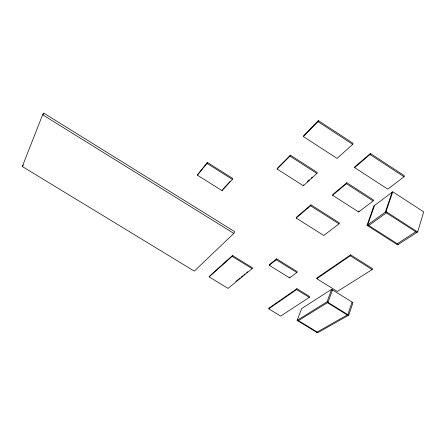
<?xml version="1.0" encoding="UTF-8"?>
<svg xmlns="http://www.w3.org/2000/svg" width="446" height="446" viewBox="0 0 446 446"><rect width="100%" height="100%" fill="white"/><g stroke="black" fill="none" stroke-linecap="round" stroke-linejoin="round"><path stroke-width="0.67" d="M417.64 231.965L423.7 211.878L392.775 191.791L373.86 205.957L367.013 225.336L397.598 244.887L417.64 231.965L386.052 211.605L367.013 225.336M404.043 176.783L404.388 175.746L370.386 153.491L355.027 166.631L354.637 167.635L387.78 189.16L404.043 176.783L370.002 154.517L354.637 167.635M372.154 269.596L372.477 268.637L350.612 254.839L317.145 277.78L316.799 278.689L337.349 291.472L372.154 269.596L350.272 255.792L316.799 278.689M392.023 192.354L385.294 212.157L416.843 232.483M386.052 211.605L392.775 191.791M352.111 302.087L347.824 314.631L316.677 332.331M348.722 315.188L353.003 302.639L331.618 289.354L301.697 308.515L297.12 320.384L317.524 332.85L348.722 315.188L327.074 301.797L297.12 320.384M374.562 205.428L367.721 224.829L398.339 244.408M373.129 200.956L373.492 199.947L346.826 182.743L333 194.317L332.616 195.292L358.634 211.967L373.129 200.956L346.436 183.735L332.616 195.292M350.272 255.792L350.612 254.839M358.634 211.967L358.997 210.98M327.074 301.797L331.618 289.354M370.002 154.517L370.386 153.491M338.977 223.853L339.345 222.883L310.973 204.837L296.579 217.135L296.183 218.072L323.768 235.494L338.977 223.853L310.578 205.79L296.183 218.072M309.256 297.387L309.596 296.501L296.958 288.696L269.094 307.98L268.743 308.822L280.668 316.091L309.256 297.387L296.607 289.577L268.743 308.822M346.436 183.735L346.826 182.743M22.3 166.503L42.626 114.756L43.836 113.15L234.674 231.669L233.832 233.414L194.272 271.101L22.3 166.503L23.415 164.992M43.362 114.36L43.836 113.15M296.607 289.577L296.958 288.696M352.686 144.331L353.093 143.317L318.416 120.632L303.81 135.562L303.358 136.543L337.092 158.43L352.686 144.331L317.97 121.63L303.358 136.543M296.891 272.562L297.253 271.664L276.609 258.853L269.629 264.411L269.25 265.292L289.599 277.875L296.891 272.562L276.23 259.745L269.25 265.292M289.599 277.875L289.961 276.988M310.578 205.79L310.973 204.837M316.894 173.461L317.307 172.485L290.385 155.158L277.574 168.081L277.128 169.028L303.364 185.787L316.894 173.461L289.939 156.122L277.128 169.028M276.23 259.745L276.609 258.853M303.364 185.787L303.776 184.828M252.113 268.67L252.497 267.817L232.505 255.497L209.57 276.085L209.174 276.899L228.062 288.4L252.113 268.67L232.098 256.35L209.174 276.899M317.97 121.63L318.416 120.632M289.939 156.122L290.385 155.158M232.098 256.35L232.505 255.497M232.305 179.364L232.767 178.456L207.429 162.455L197.322 175.122L222.047 190.637L232.305 179.364L206.938 163.353L197.322 175.122M222.047 190.637L222.504 189.745M206.938 163.353L207.429 162.455M223.44 188.719L229.969 181.533M307.283 181.628L309.29 179.799M311.297 177.971L312.295 177.056M235.928 281.432L240.204 277.914M241.269 277.038L242.875 275.723M243.945 274.842L245.016 273.961M246.616 272.645L247.686 271.77M368.781 225.509L386.392 212.859M397.291 243.739L415.761 231.786M331.963 290.257L332.515 289.906L327.977 302.36L297.973 320.903M298.458 320.602L317.184 332.047M327.425 302.7L347.25 314.954M42.626 114.756L233.832 233.414"/></g></svg>
